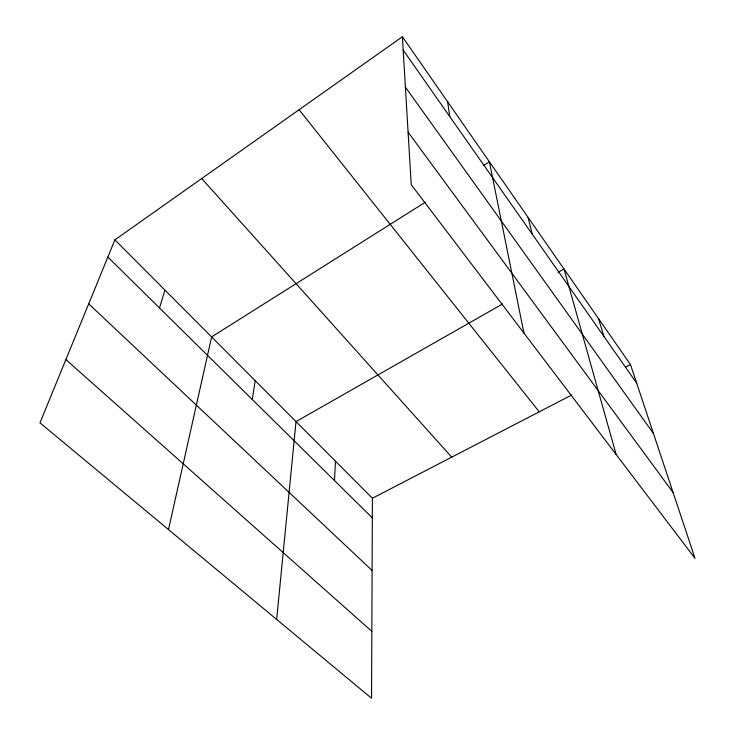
<?xml version="1.0" encoding="UTF-8"?>
<svg xmlns="http://www.w3.org/2000/svg" width="735" height="735" viewBox="0 0 735 735"><rect width="100%" height="100%" fill="white"/><g stroke="black" fill="none" stroke-linecap="round" stroke-linejoin="round"><path stroke-width="1.1" d="M114.89 239.867L372.415 498.238L371.542 698.25L39.984 422.846L114.89 239.867L402.385 36.75L630.492 364.56L695.016 558.361L411.233 184.669L402.385 36.75M334.508 480.589L335.436 461.13M276.654 619.43L296.021 421.596L502.575 303.978M252.289 399.491L255.21 380.647M168.49 529.586L211.625 336.915L425.179 202.281M159.486 307.965L164.962 290.104M483.667 165.412L489.4 161.792L523.945 333.093M558.058 272.382L564.002 269.001L616.114 454.46M372.415 498.238L571.83 394.943M625.448 367.178L630.492 364.56M65.884 359.58L371.837 631.365M88.705 303.84L372.103 570.479M107.861 257.048L372.333 517.89M201.712 178.531L451.713 457.161M299.099 109.726L539.242 411.82M408.09 132.162L673.076 492.468M405.398 87.107L653.433 433.448M403.193 50.136L636.694 383.183M598.428 318.475L604.041 336.612M528.079 217.376L532.213 234.162M447.633 101.77L449.737 116.525"/></g></svg>
